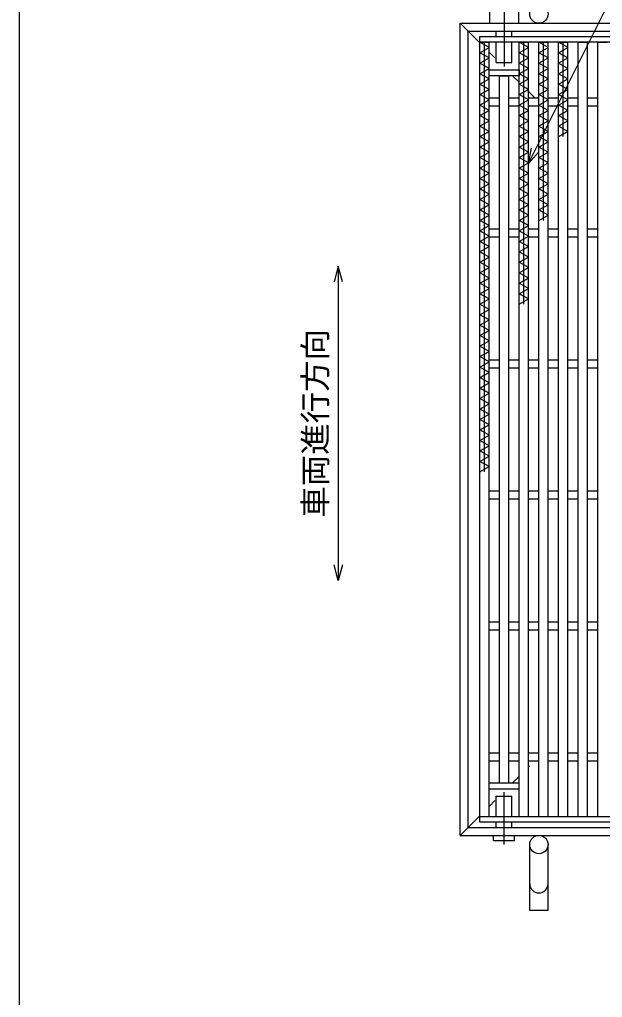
# Model space of a CAD drawing. Units: millimetres, scale not verified. Extents: x -1456 to 1389, y -1026 to 839.
# Drawn here: x -1379 to -934, y -315 to 431 of the extents above; entities that cross this region are included whole.
import ezdxf
from ezdxf.enums import TextEntityAlignment as Align

# ---------------------------------------------------------------- set-up
doc = ezdxf.new("R2010")
doc.units = ezdxf.units.MM
doc.header["$LTSCALE"] = 8
doc.linetypes.add('LONG_DASHED_DOTTED', pattern=[15.25, 12, -1.5, 0.25, -1.5])
for name, color, linetype, lineweight in [('0_2', 150, 'Continuous', 25), ('16', 3, 'Continuous', 25), ('19', 6, 'Continuous', 25), ('22', 4, 'Continuous', 25)]:
    doc.layers.add(name, color=color, linetype=linetype, lineweight=lineweight)
doc.styles.add('ベクトル', font='')
doc.styles.get('ベクトル').set_extended_font_data('ベクトル')

msp = doc.modelspace()

# ---------------------------------------------------------------- linework, layer by layer
at = {"layer": '0_2'}
msp.add_line((-1379.2, -921.2), (-1379.2, 838.8), dxfattribs=at)
at = {"layer": '16'}
for p, q in [((-1028, 418.5), (-438, 418.5)), ((-1028, 414), (-1028, 418.5)), ((-438, 414), (-1028, 414)), ((-1028, -177), (-1028, 414)), ((-1028, 414), (-1021, 414)), ((-1021, 410), (-1028, 414)), ((-1024.5, 86), (-1024.5, 414)), ((-1021, -177), (-1021, 414)), ((-998, -177), (-998, 414)), ((-998, 414), (-991, 414)), ((-991, 410), (-998, 414)), ((-994.5, 214), (-994.5, 414)), ((-991, -177), (-991, 414)), ((-983, -177), (-983, 414)), ((-983, 414), (-976, 414)), ((-976, 410), (-983, 414)), ((-979.5, 278), (-979.5, 414)), ((-976, -177), (-976, 414)), ((-968, -177), (-968, 414)), ((-968, 414), (-961, 414)), ((-961, 410), (-968, 414)), ((-964.5, 342), (-964.5, 414)), ((-961, -177), (-961, 414)), ((-953, -177), (-953, 414)), ((-953, 414), (-946, 414)), ((-946, -177), (-946, 414)), ((-938, -177), (-938, 414)), ((-938, 414), (-931, 414)), ((-1028, 406), (-1021, 410)), ((-1021, 402), (-1028, 406)), ((-998, 406), (-991, 410)), ((-991, 402), (-998, 406)), ((-983, 406), (-976, 410)), ((-976, 402), (-983, 406)), ((-968, 406), (-961, 410)), ((-961, 402), (-968, 406)), ((-1028, 398), (-1021, 402)), ((-1021, 394), (-1028, 398)), ((-998, 398), (-991, 402)), ((-991, 394), (-998, 398)), ((-983, 398), (-976, 402)), ((-976, 394), (-983, 398)), ((-968, 398), (-961, 402)), ((-961, 394), (-968, 398)), ((-1028, 390), (-1021, 394)), ((-1021, 386), (-1028, 390)), ((-1021, 393), (-998, 393)), ((-1021, 388.5), (-1021, 393)), ((-998, 388.5), (-1021, 388.5)), ((-1013, -151.5), (-1013, 388.5)), ((-1013, 388.5), (-1006, 388.5)), ((-1006, -151.5), (-1006, 388.5)), ((-998, 390), (-991, 394)), ((-998, 393), (-998, 388.5)), ((-991, 386), (-998, 390)), ((-983, 390), (-976, 394)), ((-976, 386), (-983, 390)), ((-968, 390), (-961, 394)), ((-961, 386), (-968, 390)), ((-1028, 382), (-1021, 386)), ((-1021, 378), (-1028, 382)), ((-998, 382), (-991, 386)), ((-991, 378), (-998, 382)), ((-983, 382), (-976, 386)), ((-976, 378), (-983, 382)), ((-968, 382), (-961, 386)), ((-961, 378), (-968, 382)), ((-1028, 374), (-1021, 378)), ((-1021, 370), (-1028, 374)), ((-998, 374), (-991, 378)), ((-991, 370), (-998, 374)), ((-983, 374), (-976, 378)), ((-976, 370), (-983, 374)), ((-968, 374), (-961, 378)), ((-961, 370), (-968, 374)), ((-1028, 366), (-1021, 370)), ((-1021, 362), (-1028, 366)), ((-1021, 371.5), (-1013, 371.5)), ((-1006, 371.5), (-998, 371.5)), ((-998, 366), (-991, 370)), ((-991, 362), (-998, 366)), ((-991, 371.5), (-983, 371.5)), ((-983, 366), (-976, 370)), ((-976, 362), (-983, 366)), ((-976, 371.5), (-968, 371.5)), ((-968, 366), (-961, 370)), ((-961, 362), (-968, 366)), ((-961, 371.5), (-953, 371.5)), ((-946, 371.5), (-938, 371.5)), ((-1028, 358), (-1021, 362)), ((-1021, 365.5), (-1013, 365.5)), ((-1006, 365.5), (-998, 365.5)), ((-998, 358), (-991, 362)), ((-991, 365.5), (-983, 365.5)), ((-983, 358), (-976, 362)), ((-976, 365.5), (-968, 365.5)), ((-968, 358), (-961, 362)), ((-961, 365.5), (-953, 365.5)), ((-946, 365.5), (-938, 365.5)), ((-1021, 354), (-1028, 358)), ((-1028, 350), (-1021, 354)), ((-991, 354), (-998, 358)), ((-998, 350), (-991, 354)), ((-976, 354), (-983, 358)), ((-983, 350), (-976, 354)), ((-961, 354), (-968, 358)), ((-968, 350), (-961, 354)), ((-1021, 346), (-1028, 350)), ((-1028, 342), (-1021, 346)), ((-991, 346), (-998, 350)), ((-998, 342), (-991, 346)), ((-976, 346), (-983, 350)), ((-983, 342), (-976, 346)), ((-961, 346), (-968, 350)), ((-968, 342), (-961, 346)), ((-1021, 338), (-1028, 342)), ((-1028, 334), (-1021, 338)), ((-991, 338), (-998, 342)), ((-998, 334), (-991, 338)), ((-976, 338), (-983, 342)), ((-983, 334), (-976, 338)), ((-1021, 330), (-1028, 334)), ((-1028, 326), (-1021, 330)), ((-991, 330), (-998, 334)), ((-998, 326), (-991, 330)), ((-976, 330), (-983, 334)), ((-983, 326), (-976, 330)), ((-1021, 322), (-1028, 326)), ((-1028, 318), (-1021, 322)), ((-991, 322), (-998, 326)), ((-998, 318), (-991, 322)), ((-976, 322), (-983, 326)), ((-983, 318), (-976, 322)), ((-1021, 314), (-1028, 318)), ((-1028, 310), (-1021, 314)), ((-991, 314), (-998, 318)), ((-998, 310), (-991, 314)), ((-976, 314), (-983, 318)), ((-983, 310), (-976, 314)), ((-1021, 306), (-1028, 310)), ((-991, 306), (-998, 310)), ((-976, 306), (-983, 310)), ((-1028, 302), (-1021, 306)), ((-1021, 298), (-1028, 302)), ((-998, 302), (-991, 306)), ((-991, 298), (-998, 302)), ((-983, 302), (-976, 306)), ((-976, 298), (-983, 302)), ((-1028, 294), (-1021, 298)), ((-1021, 290), (-1028, 294)), ((-998, 294), (-991, 298)), ((-991, 290), (-998, 294)), ((-983, 294), (-976, 298)), ((-976, 290), (-983, 294)), ((-1028, 286), (-1021, 290)), ((-1021, 282), (-1028, 286)), ((-998, 286), (-991, 290)), ((-991, 282), (-998, 286)), ((-983, 286), (-976, 290)), ((-976, 282), (-983, 286)), ((-1028, 278), (-1021, 282)), ((-1021, 274), (-1028, 278)), ((-998, 278), (-991, 282)), ((-991, 274), (-998, 278)), ((-983, 278), (-976, 282)), ((-1028, 270), (-1021, 274)), ((-1021, 266), (-1028, 270)), ((-1021, 271.5), (-1013, 271.5)), ((-1006, 271.5), (-998, 271.5)), ((-998, 270), (-991, 274)), ((-991, 266), (-998, 270)), ((-991, 271.5), (-983, 271.5)), ((-976, 271.5), (-968, 271.5)), ((-961, 271.5), (-953, 271.5)), ((-946, 271.5), (-938, 271.5)), ((-1028, 262), (-1021, 266)), ((-1021, 258), (-1028, 262)), ((-1021, 265.5), (-1013, 265.5)), ((-1006, 265.5), (-998, 265.5)), ((-998, 262), (-991, 266)), ((-991, 258), (-998, 262)), ((-991, 265.5), (-983, 265.5)), ((-976, 265.5), (-968, 265.5)), ((-961, 265.5), (-953, 265.5)), ((-946, 265.5), (-938, 265.5)), ((-1028, 254), (-1021, 258)), ((-1021, 250), (-1028, 254)), ((-998, 254), (-991, 258)), ((-991, 250), (-998, 254)), ((-1028, 246), (-1021, 250)), ((-998, 246), (-991, 250)), ((-1021, 242), (-1028, 246)), ((-1028, 238), (-1021, 242)), ((-991, 242), (-998, 246)), ((-998, 238), (-991, 242)), ((-1021, 234), (-1028, 238)), ((-1028, 230), (-1021, 234)), ((-991, 234), (-998, 238)), ((-998, 230), (-991, 234)), ((-1021, 226), (-1028, 230)), ((-1028, 222), (-1021, 226)), ((-991, 226), (-998, 230)), ((-998, 222), (-991, 226)), ((-1021, 218), (-1028, 222)), ((-1028, 214), (-1021, 218)), ((-991, 218), (-998, 222)), ((-998, 214), (-991, 218)), ((-1021, 210), (-1028, 214)), ((-1028, 206), (-1021, 210)), ((-1021, 202), (-1028, 206)), ((-1028, 198), (-1021, 202)), ((-1021, 194), (-1028, 198)), ((-1028, 190), (-1021, 194)), ((-1021, 186), (-1028, 190)), ((-1028, 182), (-1021, 186)), ((-1021, 178), (-1028, 182)), ((-1028, 174), (-1021, 178)), ((-1021, 170), (-1028, 174)), ((-1028, 166), (-1021, 170)), ((-1021, 162), (-1028, 166)), ((-1021, 171.5), (-1013, 171.5)), ((-1021, 165.5), (-1013, 165.5)), ((-1006, 171.5), (-998, 171.5)), ((-1006, 165.5), (-998, 165.5)), ((-991, 171.5), (-983, 171.5)), ((-991, 165.5), (-983, 165.5)), ((-976, 171.5), (-968, 171.5)), ((-976, 165.5), (-968, 165.5)), ((-961, 171.5), (-953, 171.5)), ((-961, 165.5), (-953, 165.5)), ((-946, 171.5), (-938, 171.5)), ((-946, 165.5), (-938, 165.5)), ((-1028, 158), (-1021, 162)), ((-1021, 154), (-1028, 158)), ((-1028, 150), (-1021, 154)), ((-1021, 146), (-1028, 150)), ((-1028, 142), (-1021, 146)), ((-1021, 138), (-1028, 142)), ((-1028, 134), (-1021, 138)), ((-1021, 130), (-1028, 134)), ((-1028, 126), (-1021, 130)), ((-1021, 122), (-1028, 126)), ((-1028, 118), (-1021, 122)), ((-1021, 114), (-1028, 118)), ((-1028, 110), (-1021, 114)), ((-1021, 106), (-1028, 110)), ((-1028, 102), (-1021, 106)), ((-1021, 98), (-1028, 102)), ((-1028, 94), (-1021, 98)), ((-1021, 90), (-1028, 94)), ((-1028, 86), (-1021, 90)), ((-1021, 71.5), (-1013, 71.5)), ((-1006, 71.5), (-998, 71.5)), ((-991, 71.5), (-983, 71.5)), ((-976, 71.5), (-968, 71.5)), ((-961, 71.5), (-953, 71.5)), ((-946, 71.5), (-938, 71.5)), ((-1021, 65.5), (-1013, 65.5)), ((-1006, 65.5), (-998, 65.5)), ((-991, 65.5), (-983, 65.5)), ((-976, 65.5), (-968, 65.5)), ((-961, 65.5), (-953, 65.5)), ((-946, 65.5), (-938, 65.5)), ((-1021, -28.5), (-1013, -28.5)), ((-1006, -28.5), (-998, -28.5)), ((-991, -28.5), (-983, -28.5)), ((-976, -28.5), (-968, -28.5)), ((-961, -28.5), (-953, -28.5)), ((-946, -28.5), (-938, -28.5)), ((-1021, -34.5), (-1013, -34.5)), ((-1006, -34.5), (-998, -34.5)), ((-991, -34.5), (-983, -34.5)), ((-976, -34.5), (-968, -34.5)), ((-961, -34.5), (-953, -34.5)), ((-946, -34.5), (-938, -34.5)), ((-1021, -128.5), (-1013, -128.5)), ((-1006, -128.5), (-998, -128.5)), ((-991, -128.5), (-983, -128.5)), ((-976, -128.5), (-968, -128.5)), ((-961, -128.5), (-953, -128.5)), ((-946, -128.5), (-938, -128.5)), ((-1021, -134.5), (-1013, -134.5)), ((-1006, -134.5), (-998, -134.5)), ((-991, -134.5), (-983, -134.5)), ((-976, -134.5), (-968, -134.5)), ((-961, -134.5), (-953, -134.5)), ((-946, -134.5), (-938, -134.5)), ((-1021, -151.5), (-998, -151.5)), ((-1021, -156), (-1021, -151.5)), ((-1021, -156), (-998, -156)), ((-1013, -151.5), (-1006, -151.5)), ((-998, -156), (-998, -151.5)), ((-1028, -177), (-438, -177)), ((-1028, -181.5), (-1028, -177)), ((-1028, -177), (-1021, -177)), ((-998, -177), (-991, -177)), ((-983, -177), (-976, -177)), ((-968, -177), (-961, -177)), ((-953, -177), (-946, -177)), ((-938, -177), (-931, -177)), ((-438, -181.5), (-1028, -181.5))]:
    msp.add_line(p, q, dxfattribs=at)
at = {"layer": '19', "linetype": 'LONG_DASHED_DOTTED'}
for p, q in [((-1009.5, 463.5), (-1009.5, 395.5)), ((-1009.5, -198.5), (-1009.5, -158.5))]:
    msp.add_line(p, q, dxfattribs=at)
at = {"layer": '19'}
for p, q in [((-1020.5, 428.5), (-1020.5, 460.5)), ((-998.5, 460.5), (-998.5, 428.5)), ((-1043, 428.5), (-423, 428.5)), ((-1043, -191.5), (-1043, 428.5)), ((-1028, 413.5), (-1043, 428.5)), ((-1037, 422.5), (-429, 422.5)), ((-1037, -185.5), (-1037, 422.5)), ((-1015.5, 418.5), (-1015.5, 422.5)), ((-1003.5, 418.5), (-1003.5, 422.5)), ((-1015.5, 398.5), (-1015.5, 414)), ((-1003.5, 398.5), (-1003.5, 414)), ((-1016.5, 402), (-1021, 406.5)), ((-1015.5, 398.5), (-1003.5, 398.5)), ((-998, 383.5), (-1003, 388.5)), ((-986, 371.5), (-991, 376.5)), ((-991, -139.5), (-990, -138.5)), ((-1003, -151.5), (-998, -146.5)), ((-1015.5, -177), (-1015.5, -161.5)), ((-1015.5, -161.5), (-1003.5, -161.5)), ((-1003.5, -177), (-1003.5, -161.5)), ((-1021, -169.5), (-1016.5, -165)), ((-1043, -191.5), (-1028, -176.5)), ((-1037, -185.5), (-429, -185.5)), ((-1015.5, -185.5), (-1015.5, -181.5)), ((-1003.5, -185.5), (-1003.5, -181.5)), ((-1043, -191.5), (-423, -191.5)), ((-1017.5, -195.5), (-1017.5, -191.5)), ((-1001.5, -195.5), (-1001.5, -191.5)), ((-1017.5, -195.5), (-1001.5, -195.5)), ((-990, -248.5), (-990, -198.5)), ((-976, -248.5), (-976, -198.5)), ((-990, -248.5), (-976, -248.5))]:
    msp.add_line(p, q, dxfattribs=at)
for centre in [(-983, 435.5), (-983, -198.5)]:
    msp.add_circle(centre, 7, dxfattribs=at)
msp.add_arc((-983, -228.5), 7, 180, 0, dxfattribs=at)
at = {"layer": '22'}
for p, q in [((-991, 321.5), (-828.25, 647)), ((-991, 321.5), (-988.6, 333.18)), ((-991, 321.5), (-983, 330.3)), ((-1136, 243), (-1139.2, 231)), ((-1132.8, 231), (-1136, 243)), ((-1136, 243), (-1136, 3)), ((-1136, 3), (-1139.2, 15)), ((-1132.8, 15), (-1136, 3))]:
    msp.add_line(p, q, dxfattribs=at)

# ---------------------------------------------------------------- texts
at = {"layer": '22', "color": 2, "style": 'ベクトル'}
msp.add_text('車両進行方向', height=17.6, rotation=90, dxfattribs=at).set_placement((-1153.6, 51), align=Align.MIDDLE_LEFT)

doc.saveas('drawing.dxf')
